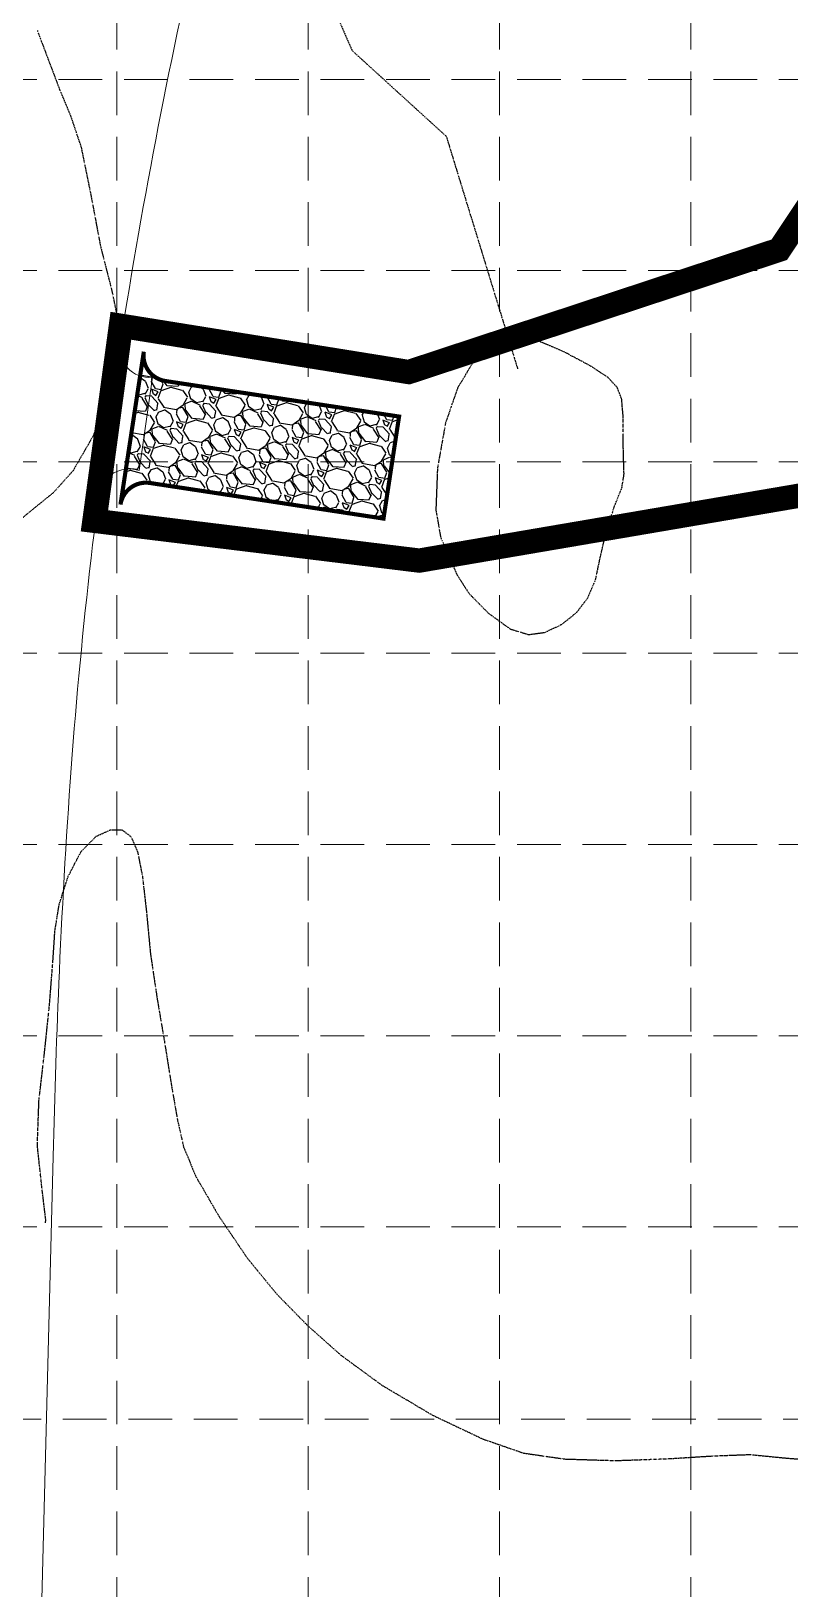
# Model space of a CAD drawing. Header units: feet. Extents: x 2175025 to 2179063, y 467811 to 470338.
# Drawn here: x 2176764 to 2177013, y 468262 to 468775 of the extents above; entities that cross this region are included whole.
import ezdxf

# ---------------------------------------------------------------- set-up
doc = ezdxf.new("R2010")
doc.units = ezdxf.units.FT
doc.header["$LTSCALE"] = 0.5
doc.header["$MEASUREMENT"] = 0
doc.linetypes.add('DIVIDE', pattern=[1.25, 0.5, -0.25, 0, -0.25, 0, -0.25])
doc.linetypes.add('HIDDEN', pattern=[0.375, 0.25, -0.125])
for name, color, linetype in [('EC', 35, 'DIVIDE'), ('GRID', 254, 'HIDDEN'), ('LEGEND', 7, 'CONTINUOUS'), ('LIMITS OF DISTURBANCE', 1, 'HIDDEN'), ('road', 3, 'CONTINUOUS'), ('X - SWALE', 3, 'DIVIDE')]:
    doc.layers.add(name, color=color, linetype=linetype)

msp = doc.modelspace()

# ---------------------------------------------------------------- hatches: boundary and pattern name
at = {"layer": 'LEGEND'}
h = msp.add_hatch(dxfattribs=at)
h.set_pattern_fill('GRAVEL', color=63, scale=13.58535356613872, angle=127.3929482749155, style=0)
h.set_pattern_definition([(355.4057482749155, (2196895.829026056, 473908.8054089287), (163.1414680604913, -12.09653692533929), [1.827719127374038, -180.9445196585154]), (312.3626482749154, (2196897.650875798, 473908.6590099402), (-109.7943800192238, 121.271023476609), [3.136423407107317, -310.5058222061494]), (259.9033482749155, (2196899.76426423, 473906.3415253216), (36.2269069844231, 198.6851200615997), [2.211532536324593, -218.9419928032059]), (34.66664827491549, (2196905.680152974, 473904.1946137208), (-224.118436835022, -154.2083701250619), [2.856157563037872, -282.7595443993351]), (60.2266482749155, (2196908.029271828, 473905.8191978397), (-88.270471224234, -152.9682183459305), [2.800688564427328, -277.2685482682054]), (124.6666482749155, (2196909.420014457, 473908.2501879219), (154.2083701250618, -224.118436835022), [2.856157563037873, -282.7595443993352]), (165.0871482749155, (2196907.795430338, 473910.5993067767), (215.1852800905686, -57.81373316400226), [3.777122266639984, -373.9348055195801]), (199.6482482749155, (2196904.145529933, 473911.5713441279), (-295.2058756555232, -105.9478380212212), [3.565992286868621, -353.0333586681755]), (248.8225482749155, (2196900.787168217, 473910.3722958493), (-74.31362758304411, -193.59853304309), [2.865830334776945, -283.7175156060492]), (302.6293482749155, (2196899.751862393, 473907.7000040699), (-79.9576392540594, 126.9776361683751), [3.27178787004032, -160.3175377052079]), (349.7903482749155, (2196901.516014938, 473904.9445817744), (217.7286300168753, -38.77021323885329), [4.231131197466776, -418.8823010123428]), (266.2070482749149, (2196897.620500851, 473914.9625993691), (-7.009850200518372, -125.0544655060807), [1.444136669434109, -142.9701416148872]), (298.8621482749155, (2196897.524968498, 473913.5216197489), (-85.66419592995278, 156.8146676723639), [2.747461149155196, -271.9993058633357]), (352.3929482749155, (2196898.851183366, 473911.1154333401), (10.79342230609146, 8.250089736743105), [1.921254286676887, -17.2913293361527]), (330.5915482749155, (2196898.133479193, 473909.3698835505), (-62.83728593308859, 37.4669066222981), [1.034633356889993, -102.428335527563]), (59.19434827491548, (2196899.034787865, 473908.8618468384), (-24.13017339957261, -35.54368180372474), [1.463183335133839, -71.69618720186162]), (158.3567482749155, (2196899.784126274, 473910.1185923155), (-46.33710997304456, 15.88004069501145), [2.37647231397108, -76.83907223321265]), (288.9580482749155, (2196897.57520549, 473910.9950973137), (-5.706776221561413, 29.83691663311284), [1.718424957934444, -41.24223974648738]), (143.7824482749155, (2196903.819838431, 473902.6016638381), (-114.8810681869619, 83.1840119825245), [2.407324651919782, -238.325751880969]), (197.7391482749155, (2196901.877652661, 473904.0240407031), (151.7279412028163, 47.57735207311341), [2.019612246495748, -199.9411912571186]), (60.59154827491546, (2196895.416521696, 473909.345079877), (-37.4669066222981, -62.83728593308859), [2.069253128426417, -101.3937157560265]), (111.0034482749155, (2196896.43259512, 473911.1476972207), (50.12071176246423, -132.6844147958235), [2.407324651919781, -238.3257518809689]), (106.8369482749155, (2196910.51175819, 473907.716717892), (19.66365641658784, -70.4672560769691), [2.321465217381784, -113.7518499931217]), (62.16804827491546, (2196909.839349379, 473909.9386701576), (-77.47727408081212, -144.7179977775031), [1.945123752892609, -192.5675368287932]), (194.1943482749155, (2196906.12743979, 473917.7031012505), (-70.46727722444837, -19.66358146049389), [2.06925312842642, -101.3937157560266]), (144.7469482749155, (2196904.121355904, 473917.1956941827), (150.4247665715308, -107.314164973781), [2.2773264036454, -225.4547026199841]), (196.8369482749155, (2196910.169982511, 473912.4143259571), (70.4672560769691, 19.66365641658781), [1.160732608690893, -114.9125826018126]), (228.7028482749155, (2196906.622445021, 473917.0554961124), (-34.9236163345718, -43.79374835002745), [0.6927171783374134, -68.57925877712168]), (293.3567482749154, (2196906.165274945, 473916.5350575636), (-13.95686805738447, 40.63033394815698), [2.800688564427324, -53.213150650887]), (313.4019482749154, (2196907.275621433, 473913.9638694113), (-93.29428138195065, 99.68410541928925), [2.595481798810803, -256.9523312777233]), (71.08304827491546, (2196900.755533981, 473910.8611001619), (-13.33673496543444, -27.29360408907255), [1.959306862015658, -47.02337827372934]), (120.5501482749154, (2196901.390737282, 473912.7145841413), (-118.66455263199, 199.9883559257927), [3.420710515832305, -338.6497568971951]), (188.3383482749155, (2196899.652018055, 473915.6604414983), (108.5542858728221, 14.57693730117906), [1.398693661755374, -138.471080074389]), (217.3929482749155, (2196898.268105989, 473915.4576046001), (-2.543331782316995, -19.04350614984154), [0.815121213968323, -12.7702323521704]), (247.6493482749155, (2196907.116820608, 473913.5004984164), (42.55365271889841, 100.9242512227879), [1.887331658822257, -186.8464319789604]), (175.4057482749155, (2196906.399116435, 473911.7549486267), (-163.1414680604913, 12.09653692533926), [3.655438254748076, -179.1168005311413]), (127.3929482749155, (2196902.755416949, 473912.0477466038), (-19.04350614984154, 2.543331782316993), [3.532191927196068, -10.05316163894265]), (92.69774827491547, (2196900.610394281, 473914.8540355351), (6.946798784254337, -165.6848090118806), [2.148034593756459, -212.6552617576465]), (21.44754827491542, (2196900.509290654, 473916.9996878472), (51.42376350177456, 22.20693200873166), [1.97805464993693, -96.92481370044527]), (335.0389482749155, (2196902.350372797, 473917.7229632942), (264.6858948126085, -122.5739796286978), [3.220611843156656, -318.8411023012977]), (302.8190482749155, (2196905.270167192, 473916.3638549016), (96.45777514220063, -148.5644968780153), [3.407193089034025, -337.3117490098222])])
edge = h.paths.add_edge_path()
edge.add_line((2176800.614051478, 468669.6674336735), (2176792.931147868, 468619.2995061933))
edge.add_arc((2176801.325800761, 468618.0190225157), 8.491751035419412, 81.3662593802863, 171.3272034399903, ccw=False)
edge.add_line((2176802.600561887, 468626.4145463061), (2176879.533473128, 468614.6866664882))
edge.add_line((2176879.533473128, 468614.6866664882), (2176884.659247263, 468648.2904487341))
edge.add_line((2176884.659247263, 468648.2904487341), (2176807.733943245, 468659.9914262056))
edge.add_arc((2176809.008704371, 468668.3869499961), 8.491751035271493, 171.3272034407668, 261.36625937735687, ccw=False)

# ---------------------------------------------------------------- linework, layer by layer
at = {"layer": 'EC', "color": 43}
for points in [[(2176765.57141339, 468775.4009052318, 438), (2176769.604378143, 468764.69903698, 438), (2176772.917335346, 468755.8520159784, 438), (2176776.370975732, 468747.7197874559, 438), (2176779.975353516, 468737.0165997952, 438), (2176783.166568181, 468721.3119935139, 438), (2176786.361739695, 468704.3217493222, 438), (2176789.97670337, 468690.1899890042, 438), (2176792.441752119, 468678.3403434919, 438), (2176792.191670998, 468666.768107783, 438), (2176789.085774824, 468654.7584893904, 438), (2176783.840114299, 468641.7422789752, 438), (2176777.303447609, 468630.4363353087, 438), (2176770.754496563, 468623.1304957804, 438), (2176765.054301705, 468618.5415150163, 438), (2176760.351904344, 468614.6698423661, 438)], [(2176768.208934214, 468382.6929309489, 438), (2176768.349146719, 468383.5505446561, 438), (2176767.029584372, 468394.546534496, 438), (2176765.558812951, 468408.2563046989, 438), (2176766.08492418, 468422.972350063, 438), (2176767.894125877, 468438.5494044931, 438), (2176769.559155843, 468454.5546061205, 438), (2176770.658904504, 468468.5580580471, 438), (2176771.341530822, 468478.8458522583, 438), (2176772.743255955, 468487.5645647753, 438), (2176775.714655936, 468496.8594002583, 438), (2176779.975272617, 468505.0155001915, 438), (2176784.959856452, 468510.0308689709, 438), (2176789.667532447, 468512.1881937483, 438), (2176793.381808847, 468512.1996281818, 438), (2176796.388831352, 468509.9231074963, 438), (2176798.54706667, 468504.9297279503, 438), (2176800.143129179, 468496.9346035344, 438), (2176801.464450612, 468485.3672054015, 438), (2176802.793249441, 468471.3712297804, 438), (2176804.981389972, 468456.6636632662, 438), (2176807.454824473, 468442.099797709, 438), (2176809.639886888, 468428.3921034561, 438), (2176811.675939612, 468416.684082954, 438), (2176813.703636585, 468407.69028259, 438), (2176817.733523222, 468397.9882866005, 438), (2176825.345358449, 468384.8688354254, 438), (2176834.817001693, 468370.8979276245, 438), (2176844.424429541, 468359.2132156693, 438), (2176854.456046831, 468348.9582823536, 438), (2176865.486339975, 468339.1350145019, 438), (2176879.08850261, 468329.1768414968, 438), (2176895.690210974, 468319.3708482977, 438), (2176912.142879405, 468311.5642827546, 438), (2176925.585886892, 468306.8912888349, 438), (2176939.163421571, 468304.933077921, 438), (2176956.022247778, 468304.4135642629, 438), (2176973.448965106, 468305.0386262772, 438), (2176987.874845917, 468305.9402185435, 438), (2177000.159174292, 468306.4066269909, 438), (2177011.448359984, 468305.2985534357, 438), (2177020.02194451, 468304.6105879087, 438)]]:
    msp.add_polyline3d(points, dxfattribs=at)
msp.add_polyline3d([(2176901.105112311, 468602.2459134663, 442), (2176903.694982093, 468596.2538579723, 442), (2176907.714313459, 468589.9805577347, 442), (2176914.163102049, 468583.4289682499, 442), (2176921.321753729, 468578.3080368536, 442), (2176927.327442231, 468576.4694616201, 442), (2176932.610924422, 468577.1999632522, 442), (2176938.174422947, 468579.7885137172, 442), (2176943.162085277, 468583.8038872353, 442), (2176946.86140988, 468588.6724766565, 442), (2176949.413898052, 468594.8231856221, 442), (2176951.103555973, 468602.8284251581, 442), (2176953.077599132, 468611.2631312079, 442), (2176955.6256894, 468618.8424224043, 442), (2176958.035795925, 468624.8498703707, 442), (2176958.736454153, 468629.280637339, 442), (2176958.578178358, 468634.2801737786, 442), (2176958.412897842, 468641.5654664855, 442), (2176958.390469027, 468648.8510759614, 442), (2176957.945639853, 468654.135498598, 442), (2176956.505623377, 468657.8453160943, 442), (2176953.495522377, 468661.1218320413, 442), (2176947.912703532, 468664.818895883, 442), (2176939.183937706, 468669.5064026384, 442), (2176930.172106431, 468673.3357329112, 442), (2176923.453885021, 468674.6008238987, 442), (2176918.457426885, 468673.4426148416, 442), (2176913.609129707, 468670.570497776, 442), (2176908.624545872, 468665.5551289966, 442), (2176903.934461491, 468657.6834752965, 442), (2176899.969663293, 468646.2426264745, 442), (2176897.301119516, 468631.3772859367, 442), (2176896.772370469, 468617.5184145145, 442), (2176898.37192015, 468608.3804734184, 442)], close=True, dxfattribs=at)
at = {"layer": 'GRID', "color": 252, "linetype": 'HIDDEN', "lineweight": 0, "ltscale": 115}
for p, q in [((2176791.689420017, 470271.3511756426), (2176791.689420017, 468066.0729271305)), ((2176854.689420017, 470271.3511756426), (2176854.689420017, 468066.0729271305)), ((2176917.689420017, 470271.3511756426), (2176917.689420017, 468066.0729271305)), ((2176980.689420017, 470271.3511756426), (2176980.689420017, 468066.0729271305)), ((2175090.689420015, 468759.3511756401), (2178996.689420021, 468759.3511756401)), ((2175090.689420015, 468696.35117564), (2178996.689420021, 468696.35117564)), ((2175090.689420015, 468633.3511756399), (2178996.689420021, 468633.3511756399)), ((2175090.689420015, 468570.3511756398), (2178996.689420021, 468570.3511756398)), ((2175090.689420015, 468507.3511756397), (2178996.689420021, 468507.3511756397)), ((2175090.689420015, 468444.3511756396), (2178996.689420021, 468444.3511756396)), ((2175090.689420015, 468381.3511756395), (2178996.689420021, 468381.3511756395)), ((2175092.101945824, 468318.0729271309), (2178998.101945831, 468318.0729271309))]:
    msp.add_line(p, q, dxfattribs=at)
at = {"layer": 'LEGEND', "color": 63, "const_width": 1.358535356613872}
msp.add_lwpolyline([(2176800.614051478, 468669.6674336735), (2176792.931147868, 468619.2995061933, -0.4140139244211871), (2176802.600561887, 468626.4145463061), (2176879.533473128, 468614.6866664882), (2176884.659247263, 468648.2904487341), (2176807.733943245, 468659.9914262056, -0.4144132285109485)], format="xyb", close=True, dxfattribs=at)
at = {"layer": 'LIMITS OF DISTURBANCE', "ltscale": 200, "const_width": 8}
msp.add_lwpolyline([(2177110.037644442, 468638.2340202007), (2176891.319767089, 468600.8451227284), (2176784.348929784, 468613.9407718303), (2176793.064041659, 468678.1925166723), (2176887.840828866, 468662.9463395909), (2177009.852320463, 468703.2398099747), (2177053.427854954, 468768.5805669888)], dxfattribs=at)
at = {"layer": 'road', "color": 7, "lineweight": 0, "flags": 128}
msp.add_lwpolyline([(2177079.23481099, 470236.0667631921), (2177083.027009448, 470151.5931051402, -0.02550339460663456), (2177084.424181848, 469952.6627886008, -0.04086725007916351), (2177043.256368919, 469630.7967584562, -0.01654773705425737), (2177011.726227055, 469503.057235744), (2176840.396255428, 468891.740537498, 0.01083172462462127), (2176823.001900239, 468825.3893047409, 0.00147768212375242), (2176820.348899045, 468814.1127715568, 0.01833166053320137), (2176793.011905335, 468673.0730172217, 0.5235468787866092), (2176803.48720194, 468661.2665669661), (2176799.126879932, 468630.5626376964, 0.5825493688545983), (2176785.333468691, 468617.4268708441), (2176783.736444212, 468605.9839367554, 0.00944897791074156), (2176777.009008187, 468536.9267167952, 0.007040945368841058), (2176772.81179995, 468465.5586447435, 0.006010206126944554), (2176770.820181512, 468404.564723945), (2176765.120404903, 468185.7351985894)], format="xyb", dxfattribs=at)
at = {"layer": 'X - SWALE', "color": 5, "flags": 128}
msp.add_lwpolyline([(2176847.317675151, 468847.8139246745), (2176849.078626384, 468814.9136330302), (2176869.213369888, 468768.8297971013), (2176900.198396754, 468740.5836571257), (2176923.698780083, 468664.0046950314)], dxfattribs=at)

doc.saveas('drawing.dxf')
